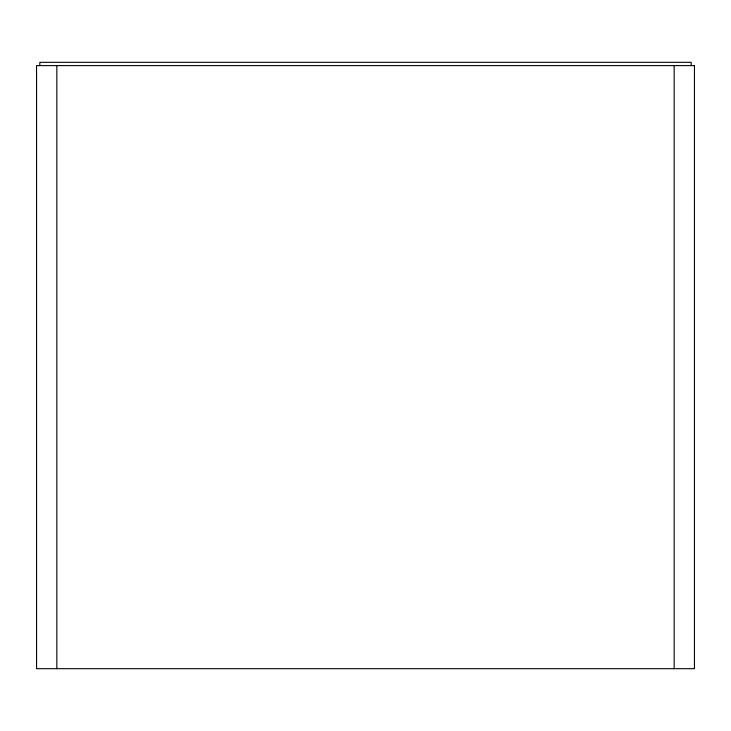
<?xml version="1.0" encoding="UTF-8"?>
<svg xmlns="http://www.w3.org/2000/svg" width="731" height="731" viewBox="0 0 731 731"><rect width="100%" height="100%" fill="white"/><g stroke="black" fill="none" stroke-linecap="round" stroke-linejoin="round"><path stroke-width="1.1" d="M691.16 65.607L691.16 62.318L39.84 62.318L39.84 65.607M674.165 65.607L674.165 668.682M56.835 65.607L56.835 668.682M694.45 65.607L36.55 65.607L36.55 668.682L694.45 668.682L694.45 65.607"/></g></svg>
